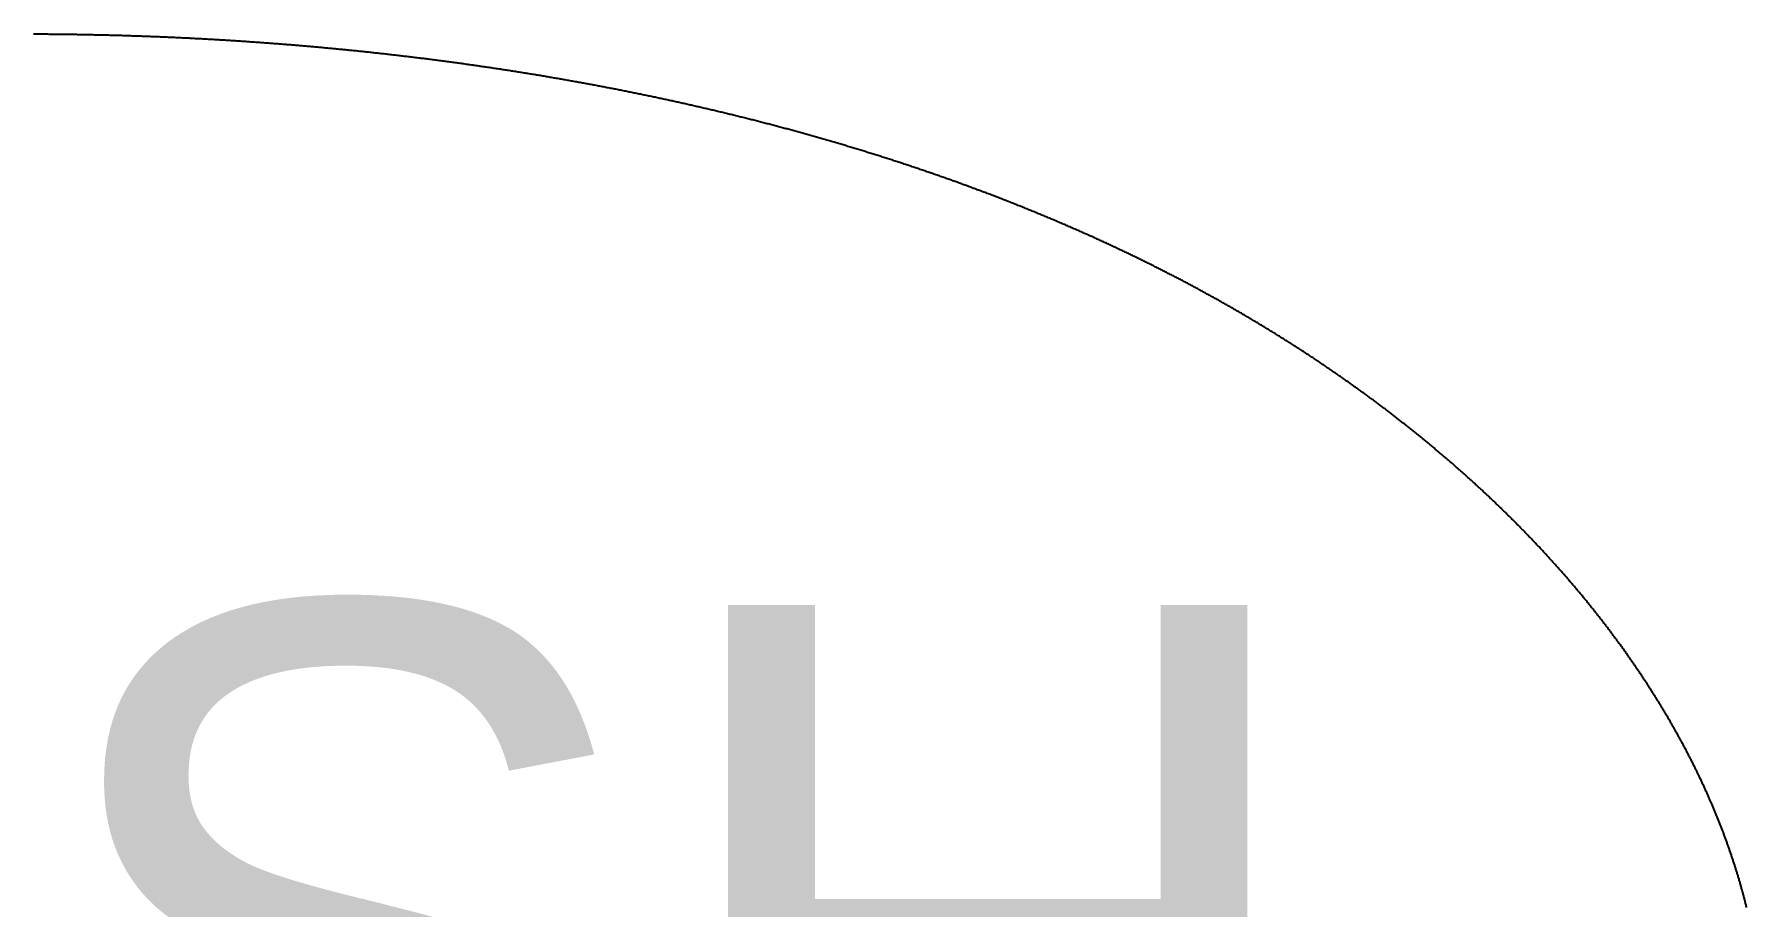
# Model space of a CAD drawing. Header units: millimetres. Extents: x 88 to 97873, y 32 to 55088.
# Drawn here: x 48487.67 to 48500.6, y 4645.43 to 4652.02 of the extents above; entities that cross this region are included whole.
import ezdxf

# ---------------------------------------------------------------- set-up
doc = ezdxf.new("R2010")
doc.units = ezdxf.units.MM
doc.header["$LTSCALE"] = 0.3
doc.layers.add('FICHAS_XLR', color=7, linetype='Continuous')
doc.styles.add('Standar', font='GOTHIC.TTF', dxfattribs={"height": 1.35})

# ---------------------------------------------------------------- blocks, each defined once
blk = doc.blocks.new('FICHA_XLR_FEMEA')
at = {"layer": 'FICHAS_XLR', "color": 0}
blk.add_lwpolyline([(479.61, 1417.28), (479.55, 1417.52), (479.49, 1417.76), (479.43, 1418), (479.37, 1418.23), (479.31, 1418.47), (479.25, 1418.71), (479.19, 1418.95), (479.13, 1419.19), (479.07, 1419.43), (479.01, 1419.67), (478.95, 1419.91), (478.88, 1420.15), (478.82, 1420.38), (478.76, 1420.62), (478.69, 1420.86), (478.63, 1421.1), (478.57, 1421.34), (478.5, 1421.58), (478.44, 1421.82), (478.37, 1422.05), (478.3, 1422.29), (478.24, 1422.53), (478.17, 1422.77), (478.11, 1423.01), (478.04, 1423.25), (477.97, 1423.48), (477.9, 1423.72), (477.84, 1423.96), (477.77, 1424.2), (477.7, 1424.44), (477.63, 1424.67), (477.56, 1424.91), (477.49, 1425.15), (477.42, 1425.39), (477.35, 1425.63), (477.28, 1425.86), (477.21, 1426.1), (477.14, 1426.34), (477.06, 1426.58), (476.99, 1426.82), (476.92, 1427.05), (476.85, 1427.29), (476.77, 1427.53), (476.7, 1427.77), (476.63, 1428), (476.55, 1428.24), (476.48, 1428.48), (476.4, 1428.72), (476.33, 1428.95), (476.25, 1429.19), (476.18, 1429.43), (476.1, 1429.67), (476.02, 1429.9), (475.95, 1430.14), (475.87, 1430.38), (475.79, 1430.62), (475.71, 1430.85), (475.64, 1431.09), (475.56, 1431.33), (475.48, 1431.56), (475.4, 1431.8), (475.32, 1432.04), (475.24, 1432.28), (475.16, 1432.51), (475.08, 1432.75), (475, 1432.99), (474.92, 1433.22), (474.83, 1433.46), (474.75, 1433.7), (474.67, 1433.93), (474.59, 1434.17), (474.5, 1434.41), (474.42, 1434.64), (474.34, 1434.88), (474.25, 1435.12), (474.17, 1435.35), (474.08, 1435.59), (474, 1435.83), (473.91, 1436.06), (473.83, 1436.3), (473.74, 1436.53), (473.66, 1436.77), (473.57, 1437.01), (473.48, 1437.24), (473.4, 1437.48), (473.31, 1437.72), (473.22, 1437.95), (473.13, 1438.19), (473.04, 1438.42), (472.95, 1438.66), (472.87, 1438.89), (472.78, 1439.13), (472.69, 1439.37), (472.6, 1439.6), (472.5, 1439.84), (472.41, 1440.07), (472.32, 1440.31), (472.23, 1440.54), (472.14, 1440.78), (472.05, 1441.02), (471.95, 1441.25), (471.86, 1441.49), (471.77, 1441.72), (471.68, 1441.96), (471.58, 1442.19), (471.49, 1442.43), (471.39, 1442.66), (471.3, 1442.9), (471.2, 1443.13), (471.11, 1443.37), (471.01, 1443.6), (470.92, 1443.84), (470.82, 1444.07), (470.72, 1444.31), (470.62, 1444.54), (470.53, 1444.78), (470.43, 1445.01), (470.33, 1445.25), (470.23, 1445.48), (470.13, 1445.71), (470.04, 1445.95), (469.94, 1446.18), (469.84, 1446.42), (469.74, 1446.65), (469.64, 1446.89), (469.54, 1447.12), (469.43, 1447.35), (469.33, 1447.59), (469.23, 1447.82), (469.13, 1448.06), (469.03, 1448.29), (468.92, 1448.52), (468.82, 1448.76), (468.72, 1448.99), (468.62, 1449.23), (468.51, 1449.46), (468.41, 1449.69), (468.3, 1449.93), (468.2, 1450.16), (468.09, 1450.39), (467.99, 1450.63), (467.88, 1450.86), (467.78, 1451.09), (467.67, 1451.33), (467.56, 1451.56), (467.45, 1451.79), (467.35, 1452.03), (467.24, 1452.26), (467.13, 1452.49), (467.02, 1452.73), (466.91, 1452.96), (466.81, 1453.19), (466.7, 1453.43), (466.59, 1453.66), (466.48, 1453.89), (466.37, 1454.12), (466.26, 1454.36), (466.15, 1454.59), (466.03, 1454.82), (465.92, 1455.05), (465.81, 1455.29), (465.7, 1455.52), (465.59, 1455.75), (465.47, 1455.98), (465.36, 1456.22), (465.25, 1456.45), (465.13, 1456.68), (465.02, 1456.91), (464.9, 1457.14), (464.79, 1457.38), (464.67, 1457.61), (464.56, 1457.84), (464.44, 1458.07), (464.33, 1458.3), (464.21, 1458.53), (464.1, 1458.77), (463.98, 1459), (463.86, 1459.23), (463.74, 1459.46), (463.63, 1459.69), (463.51, 1459.92), (463.39, 1460.15), (463.27, 1460.38), (463.15, 1460.62), (463.03, 1460.85), (462.91, 1461.08), (462.79, 1461.31), (462.67, 1461.54), (462.55, 1461.77), (462.43, 1462), (462.31, 1462.23), (462.19, 1462.46), (462.07, 1462.69), (461.94, 1462.92), (461.82, 1463.15), (461.7, 1463.38), (461.58, 1463.61), (461.45, 1463.84), (461.33, 1464.07), (461.2, 1464.31), (461.08, 1464.54), (460.96, 1464.77), (460.83, 1465), (460.71, 1465.22), (460.58, 1465.45), (460.45, 1465.68), (460.33, 1465.91), (460.2, 1466.14), (460.08, 1466.37), (459.95, 1466.6), (459.82, 1466.83), (459.69, 1467.06), (459.56, 1467.29), (459.44, 1467.52), (459.31, 1467.75), (459.18, 1467.98), (459.05, 1468.21), (458.92, 1468.44), (458.79, 1468.67), (458.66, 1468.89), (458.53, 1469.12), (458.4, 1469.35), (458.27, 1469.58), (458.14, 1469.81), (458.01, 1470.04), (457.87, 1470.27), (457.74, 1470.49), (457.61, 1470.72), (457.48, 1470.95), (457.34, 1471.18), (457.21, 1471.41), (457.08, 1471.64), (456.94, 1471.86), (456.81, 1472.09), (456.67, 1472.32), (456.54, 1472.55), (456.4, 1472.77), (456.27, 1473), (456.13, 1473.23), (455.99, 1473.46), (455.86, 1473.68), (455.72, 1473.91), (455.58, 1474.14), (455.45, 1474.37), (455.31, 1474.59), (455.17, 1474.82), (455.03, 1475.05), (454.89, 1475.28), (454.76, 1475.5), (454.62, 1475.73), (454.48, 1475.96), (454.34, 1476.18), (454.2, 1476.41), (454.06, 1476.64), (453.92, 1476.86), (453.78, 1477.09), (453.63, 1477.31), (453.49, 1477.54), (453.35, 1477.77), (453.21, 1477.99), (453.07, 1478.22), (452.92, 1478.45), (452.78, 1478.67), (452.64, 1478.9), (452.49, 1479.12), (452.35, 1479.35), (452.21, 1479.57), (452.06, 1479.8), (451.92, 1480.02), (451.77, 1480.25), (451.63, 1480.48), (451.48, 1480.7), (451.33, 1480.93), (451.19, 1481.15), (451.04, 1481.38), (450.9, 1481.6), (450.75, 1481.83), (450.6, 1482.05), (450.45, 1482.28), (450.31, 1482.5), (450.16, 1482.72), (450.01, 1482.95), (449.86, 1483.17), (449.71, 1483.4), (449.56, 1483.62), (449.41, 1483.85), (449.26, 1484.07), (449.11, 1484.29), (448.96, 1484.52), (448.81, 1484.74), (448.66, 1484.97), (448.51, 1485.19), (448.35, 1485.41), (448.2, 1485.64), (448.05, 1485.86), (447.9, 1486.08), (447.74, 1486.31), (447.59, 1486.53), (447.44, 1486.75), (447.28, 1486.98), (447.13, 1487.2), (446.98, 1487.42), (446.82, 1487.65), (446.67, 1487.87), (446.51, 1488.09), (446.36, 1488.31), (446.2, 1488.54), (446.04, 1488.76), (445.89, 1488.98), (445.73, 1489.2), (445.57, 1489.43), (445.42, 1489.65), (445.26, 1489.87), (445.1, 1490.09), (444.94, 1490.31), (444.78, 1490.54), (444.63, 1490.76), (444.47, 1490.98), (444.31, 1491.2), (444.15, 1491.42), (443.99, 1491.64), (443.83, 1491.86), (443.67, 1492.09), (443.51, 1492.31), (443.35, 1492.53), (443.19, 1492.75), (443.02, 1492.97), (442.86, 1493.19), (442.7, 1493.41), (442.54, 1493.63), (442.38, 1493.85), (442.21, 1494.07), (442.05, 1494.29), (441.89, 1494.51), (441.72, 1494.73), (441.56, 1494.95), (441.39, 1495.17), (441.23, 1495.39), (441.06, 1495.61), (440.9, 1495.83), (440.73, 1496.05), (440.57, 1496.27), (440.4, 1496.49), (440.24, 1496.71), (440.07, 1496.93), (439.9, 1497.15), (439.74, 1497.37), (439.57, 1497.59), (439.4, 1497.81), (439.23, 1498.03), (439.06, 1498.25), (438.9, 1498.46), (438.73, 1498.68), (438.56, 1498.9), (438.39, 1499.12), (438.22, 1499.34), (438.05, 1499.56), (437.88, 1499.78), (437.71, 1499.99), (437.54, 1500.21), (437.37, 1500.43), (437.2, 1500.65), (437.02, 1500.87), (436.85, 1501.08), (436.68, 1501.3), (436.51, 1501.52), (436.34, 1501.74), (436.16, 1501.95), (435.99, 1502.17), (435.82, 1502.39), (435.64, 1502.6), (435.47, 1502.82), (435.29, 1503.04), (435.12, 1503.25), (434.94, 1503.47), (434.77, 1503.69), (434.59, 1503.9), (434.42, 1504.12), (434.24, 1504.34), (434.07, 1504.55), (433.89, 1504.77), (433.71, 1504.99), (433.54, 1505.2), (433.36, 1505.42), (433.18, 1505.63), (433, 1505.85), (432.83, 1506.06), (432.65, 1506.28), (432.47, 1506.5), (432.29, 1506.71), (432.11, 1506.93), (431.93, 1507.14), (431.75, 1507.36), (431.57, 1507.57), (431.39, 1507.79), (431.21, 1508), (431.03, 1508.22), (430.85, 1508.43), (430.67, 1508.64), (430.49, 1508.86), (430.3, 1509.07), (430.12, 1509.29), (429.94, 1509.5), (429.76, 1509.72), (429.57, 1509.93), (429.39, 1510.14), (429.21, 1510.36), (429.02, 1510.57), (428.84, 1510.78), (428.66, 1511), (428.47, 1511.21), (428.29, 1511.42), (428.1, 1511.64), (427.92, 1511.85), (427.73, 1512.06), (427.54, 1512.28), (427.36, 1512.49), (427.17, 1512.7), (426.99, 1512.91), (426.8, 1513.13), (426.61, 1513.34), (426.42, 1513.55), (426.24, 1513.76), (426.05, 1513.97), (425.86, 1514.19), (425.67, 1514.4), (425.48, 1514.61), (425.29, 1514.82), (425.1, 1515.03), (424.92, 1515.24), (424.73, 1515.45), (424.54, 1515.67), (424.34, 1515.88), (424.15, 1516.09), (423.96, 1516.3), (423.77, 1516.51), (423.58, 1516.72), (423.39, 1516.93), (423.2, 1517.14), (423.01, 1517.35), (422.81, 1517.56), (422.62, 1517.77), (422.43, 1517.98), (422.23, 1518.19), (422.04, 1518.4), (421.85, 1518.61), (421.65, 1518.82), (421.46, 1519.03), (421.26, 1519.24), (421.07, 1519.45), (420.87, 1519.66), (420.68, 1519.87), (420.48, 1520.08), (420.29, 1520.29), (420.09, 1520.5), (419.9, 1520.7), (419.7, 1520.91), (419.5, 1521.12), (419.31, 1521.33), (419.11, 1521.54), (418.91, 1521.75), (418.71, 1521.95), (418.52, 1522.16), (418.32, 1522.37), (418.12, 1522.58), (417.92, 1522.79), (417.72, 1522.99), (417.52, 1523.2), (417.32, 1523.41), (417.12, 1523.61), (416.92, 1523.82), (416.72, 1524.03), (416.52, 1524.24), (416.32, 1524.44), (416.12, 1524.65), (415.92, 1524.86), (415.72, 1525.06), (415.51, 1525.27), (415.31, 1525.47), (415.11, 1525.68), (414.91, 1525.89), (414.7, 1526.09), (414.5, 1526.3), (414.3, 1526.5), (414.09, 1526.71), (413.89, 1526.92), (413.69, 1527.12), (413.48, 1527.33), (413.28, 1527.53), (413.07, 1527.74), (412.87, 1527.94), (412.66, 1528.15), (412.46, 1528.35), (412.25, 1528.55), (412.04, 1528.76), (411.84, 1528.96), (411.63, 1529.17), (411.42, 1529.37), (411.22, 1529.58), (411.01, 1529.78), (410.8, 1529.98), (410.59, 1530.19), (410.39, 1530.39), (410.18, 1530.59), (409.97, 1530.8), (409.76, 1531), (409.55, 1531.2), (409.34, 1531.41), (409.13, 1531.61), (408.92, 1531.81), (408.71, 1532.02), (408.5, 1532.22), (408.29, 1532.42), (408.08, 1532.62), (407.87, 1532.82), (407.66, 1533.03), (407.45, 1533.23), (407.23, 1533.43), (407.02, 1533.63), (406.81, 1533.83), (406.6, 1534.04), (406.39, 1534.24), (406.17, 1534.44), (405.96, 1534.64), (405.75, 1534.84), (405.53, 1535.04), (405.32, 1535.24), (405.1, 1535.44), (404.89, 1535.64), (404.67, 1535.84), (404.46, 1536.04), (404.24, 1536.24), (404.03, 1536.44), (403.81, 1536.64), (403.6, 1536.84), (403.38, 1537.04), (403.16, 1537.24), (402.95, 1537.44), (402.73, 1537.64), (402.51, 1537.84), (402.3, 1538.04), (402.08, 1538.24), (401.86, 1538.44), (401.64, 1538.64), (401.42, 1538.84), (401.21, 1539.03), (400.99, 1539.23), (400.77, 1539.43), (400.55, 1539.63), (400.33, 1539.83), (400.11, 1540.02), (399.89, 1540.22), (399.67, 1540.42), (399.45, 1540.62), (399.23, 1540.82), (399.01, 1541.01), (398.79, 1541.21), (398.56, 1541.41), (398.34, 1541.6), (398.12, 1541.8), (397.9, 1542), (397.68, 1542.19), (397.45, 1542.39), (397.23, 1542.59), (397.01, 1542.78), (396.79, 1542.98), (396.56, 1543.17), (396.34, 1543.37), (396.11, 1543.57), (395.89, 1543.76), (395.67, 1543.96), (395.44, 1544.15), (395.22, 1544.35), (394.99, 1544.54), (394.76, 1544.74), (394.54, 1544.93), (394.31, 1545.13), (394.09, 1545.32), (393.86, 1545.52), (393.63, 1545.71), (393.41, 1545.9), (393.18, 1546.1), (392.95, 1546.29), (392.73, 1546.49), (392.5, 1546.68), (392.27, 1546.87), (392.04, 1547.07), (391.81, 1547.26), (391.59, 1547.45), (391.36, 1547.65), (391.13, 1547.84), (390.9, 1548.03), (390.67, 1548.22), (390.44, 1548.42), (390.21, 1548.61), (389.98, 1548.8), (389.75, 1548.99), (389.52, 1549.19), (389.29, 1549.38), (389.05, 1549.57), (388.82, 1549.76), (388.59, 1549.95), (388.36, 1550.14), (388.13, 1550.33), (387.9, 1550.53), (387.66, 1550.72), (387.43, 1550.91), (387.2, 1551.1), (386.96, 1551.29), (386.73, 1551.48), (386.5, 1551.67), (386.26, 1551.86), (386.03, 1552.05), (385.79, 1552.24), (385.56, 1552.43), (385.33, 1552.62), (385.09, 1552.81), (384.86, 1553), (384.62, 1553.19), (384.38, 1553.38), (384.15, 1553.57), (383.91, 1553.75), (383.68, 1553.94), (383.44, 1554.13), (383.2, 1554.32), (382.97, 1554.51), (382.73, 1554.7), (382.49, 1554.88), (382.25, 1555.07), (382.02, 1555.26), (381.78, 1555.45), (381.54, 1555.63), (381.3, 1555.82), (381.06, 1556.01), (380.82, 1556.2), (380.58, 1556.38), (380.34, 1556.57), (380.1, 1556.76), (379.86, 1556.94), (379.62, 1557.13), (379.38, 1557.32), (379.14, 1557.5), (378.9, 1557.69), (378.66, 1557.87), (378.42, 1558.06), (378.18, 1558.25), (377.94, 1558.43), (377.7, 1558.62), (377.45, 1558.8), (377.21, 1558.99), (376.97, 1559.17), (376.73, 1559.36), (376.48, 1559.54), (376.24, 1559.72), (376, 1559.91), (375.75, 1560.09), (375.51, 1560.28), (375.26, 1560.46), (375.02, 1560.64), (374.78, 1560.83), (374.53, 1561.01), (374.29, 1561.2), (374.04, 1561.38), (373.8, 1561.56), (373.55, 1561.74), (373.3, 1561.93), (373.06, 1562.11), (372.81, 1562.29), (372.57, 1562.47), (372.32, 1562.66), (372.07, 1562.84), (371.83, 1563.02), (371.58, 1563.2), (371.33, 1563.38), (371.08, 1563.57), (370.84, 1563.75), (370.59, 1563.93), (370.34, 1564.11), (370.09, 1564.29), (369.84, 1564.47), (369.59, 1564.65), (369.34, 1564.83), (369.09, 1565.01), (368.84, 1565.19), (368.59, 1565.37), (368.34, 1565.55), (368.09, 1565.73), (367.84, 1565.91), (367.59, 1566.09), (367.34, 1566.27), (367.09, 1566.45), (366.84, 1566.63), (366.59, 1566.81), (366.34, 1566.99), (366.09, 1567.16), (365.83, 1567.34), (365.58, 1567.52), (365.33, 1567.7), (365.08, 1567.88), (364.82, 1568.06), (364.57, 1568.23), (364.32, 1568.41), (364.06, 1568.59), (363.81, 1568.77), (363.55, 1568.94), (363.3, 1569.12), (363.05, 1569.3), (362.79, 1569.47), (362.54, 1569.65), (362.28, 1569.83), (362.03, 1570), (361.77, 1570.18), (361.52, 1570.35), (361.26, 1570.53), (361, 1570.71), (360.75, 1570.88), (360.49, 1571.06), (360.23, 1571.23), (359.98, 1571.41), (359.72, 1571.58), (359.46, 1571.76), (359.21, 1571.93), (358.95, 1572.1), (358.69, 1572.28), (358.43, 1572.45), (358.17, 1572.63), (357.92, 1572.8), (357.66, 1572.97), (357.4, 1573.15), (357.14, 1573.32), (356.88, 1573.49), (356.62, 1573.67), (356.36, 1573.84), (356.1, 1574.01), (355.84, 1574.19), (355.58, 1574.36), (355.32, 1574.53), (355.06, 1574.7), (354.8, 1574.87), (354.54, 1575.05), (354.28, 1575.22), (354.01, 1575.39), (353.75, 1575.56), (353.49, 1575.73), (353.23, 1575.9), (352.97, 1576.07), (352.7, 1576.24), (352.44, 1576.42), (352.18, 1576.59), (351.91, 1576.76), (351.65, 1576.93), (351.39, 1577.1), (351.12, 1577.27), (350.86, 1577.44), (350.6, 1577.61), (350.33, 1577.77), (350.07, 1577.94), (349.8, 1578.11), (349.54, 1578.28), (349.27, 1578.45), (349.01, 1578.62), (348.74, 1578.79), (348.48, 1578.96), (348.21, 1579.12), (347.94, 1579.29), (347.68, 1579.46), (347.41, 1579.63), (347.15, 1579.79), (346.88, 1579.96), (346.61, 1580.13), (346.34, 1580.3), (346.08, 1580.46), (345.81, 1580.63), (345.54, 1580.8), (345.27, 1580.96), (345.01, 1581.13), (344.74, 1581.29), (344.47, 1581.46), (344.2, 1581.63), (343.93, 1581.79), (343.66, 1581.96), (343.39, 1582.12), (343.12, 1582.29), (342.85, 1582.45), (342.58, 1582.62), (342.31, 1582.78), (342.04, 1582.94), (341.77, 1583.11), (341.5, 1583.27), (341.23, 1583.44), (340.96, 1583.6), (340.69, 1583.76), (340.42, 1583.93), (340.15, 1584.09), (339.87, 1584.25), (339.6, 1584.42), (339.33, 1584.58), (339.06, 1584.74), (338.78, 1584.9), (338.51, 1585.07), (338.24, 1585.23), (337.97, 1585.39), (337.69, 1585.55), (337.42, 1585.71), (337.15, 1585.88), (336.87, 1586.04), (336.6, 1586.2), (336.32, 1586.36), (336.05, 1586.52), (335.77, 1586.68), (335.5, 1586.84), (335.22, 1587), (334.95, 1587.16), (334.67, 1587.32), (334.4, 1587.48), (334.12, 1587.64), (333.85, 1587.8), (333.57, 1587.96), (333.29, 1588.12), (333.02, 1588.28), (332.74, 1588.44), (332.46, 1588.59), (332.19, 1588.75), (331.91, 1588.91), (331.63, 1589.07), (331.36, 1589.23), (331.08, 1589.39), (330.8, 1589.54), (330.52, 1589.7), (330.24, 1589.86), (329.97, 1590.01), (329.69, 1590.17), (329.41, 1590.33), (329.13, 1590.48), (328.85, 1590.64), (328.57, 1590.8), (328.29, 1590.95), (328.01, 1591.11), (327.73, 1591.26), (327.45, 1591.42), (327.17, 1591.58), (326.89, 1591.73), (326.61, 1591.89), (326.33, 1592.04), (326.05, 1592.2), (325.77, 1592.35), (325.49, 1592.5), (325.2, 1592.66), (324.92, 1592.81), (324.64, 1592.97), (324.36, 1593.12), (324.08, 1593.27), (323.79, 1593.43), (323.51, 1593.58), (323.23, 1593.73), (322.95, 1593.89), (322.66, 1594.04), (322.38, 1594.19), (322.1, 1594.34), (321.81, 1594.5), (321.53, 1594.65), (321.24, 1594.8), (320.96, 1594.95), (320.68, 1595.1), (320.39, 1595.25), (320.11, 1595.4), (319.82, 1595.56), (319.54, 1595.71), (319.25, 1595.86), (318.97, 1596.01), (318.68, 1596.16), (318.39, 1596.31), (318.11, 1596.46), (317.82, 1596.61), (317.54, 1596.76), (317.25, 1596.91), (316.96, 1597.06), (316.68, 1597.2), (316.39, 1597.35), (316.1, 1597.5), (315.81, 1597.65), (315.53, 1597.8), (315.24, 1597.95), (314.95, 1598.1), (314.66, 1598.24), (314.38, 1598.39), (314.09, 1598.54), (313.8, 1598.69), (313.51, 1598.83), (313.22, 1598.98), (312.93, 1599.13), (312.64, 1599.27), (312.35, 1599.42), (312.06, 1599.57), (311.77, 1599.71), (311.48, 1599.86), (311.19, 1600), (310.9, 1600.15), (310.61, 1600.3), (310.32, 1600.44), (310.03, 1600.59), (309.74, 1600.73), (309.45, 1600.88), (309.16, 1601.02), (308.87, 1601.16), (308.58, 1601.31), (308.28, 1601.45), (307.99, 1601.6), (307.7, 1601.74), (307.41, 1601.88), (307.12, 1602.03), (306.82, 1602.17), (306.53, 1602.31), (306.24, 1602.46), (305.94, 1602.6), (305.65, 1602.74), (305.36, 1602.89), (305.06, 1603.03), (304.77, 1603.17), (304.48, 1603.31), (304.18, 1603.45), (303.89, 1603.59), (303.59, 1603.74), (303.3, 1603.88), (303, 1604.02), (302.71, 1604.16), (302.41, 1604.3), (302.12, 1604.44), (301.82, 1604.58), (301.53, 1604.72), (301.23, 1604.86), (300.94, 1605), (300.64, 1605.14), (300.34, 1605.28), (300.05, 1605.42), (299.75, 1605.56), (299.45, 1605.7), (299.16, 1605.84), (298.86, 1605.98), (298.56, 1606.12), (298.27, 1606.25), (297.97, 1606.39), (297.67, 1606.53), (297.37, 1606.67), (297.08, 1606.81), (296.78, 1606.94), (296.48, 1607.08), (296.18, 1607.22), (295.88, 1607.35), (295.58, 1607.49), (295.28, 1607.63), (294.98, 1607.76), (294.69, 1607.9), (294.39, 1608.04), (294.09, 1608.17), (293.79, 1608.31), (293.49, 1608.45), (293.19, 1608.58), (292.89, 1608.72), (292.59, 1608.85), (292.29, 1608.99), (291.99, 1609.12), (291.68, 1609.26), (291.38, 1609.39), (291.08, 1609.52), (290.78, 1609.66), (290.48, 1609.79), (290.18, 1609.93), (289.88, 1610.06), (289.57, 1610.19), (289.27, 1610.33), (288.97, 1610.46), (288.67, 1610.59), (288.36, 1610.73), (288.06, 1610.86), (287.76, 1610.99), (287.46, 1611.12), (287.15, 1611.26), (286.85, 1611.39), (286.55, 1611.52), (286.24, 1611.65), (285.94, 1611.78), (285.63, 1611.92), (285.33, 1612.05), (285.03, 1612.18), (284.72, 1612.31), (284.42, 1612.44), (284.11, 1612.57), (283.81, 1612.7), (283.5, 1612.83), (283.2, 1612.96), (282.89, 1613.09), (282.59, 1613.22), (282.28, 1613.35), (281.97, 1613.48), (281.67, 1613.61), (281.36, 1613.74), (281.06, 1613.87), (280.75, 1613.99), (280.44, 1614.12), (280.14, 1614.25), (279.83, 1614.38), (279.52, 1614.51), (279.22, 1614.64), (278.91, 1614.76), (278.6, 1614.89), (278.29, 1615.02), (277.99, 1615.15), (277.68, 1615.27), (277.37, 1615.4), (277.06, 1615.53), (276.75, 1615.65), (276.44, 1615.78), (276.14, 1615.9), (275.83, 1616.03), (275.52, 1616.16), (275.21, 1616.28), (274.9, 1616.41), (274.59, 1616.53), (274.28, 1616.66), (273.97, 1616.78), (273.66, 1616.91), (273.35, 1617.03), (273.04, 1617.16), (272.73, 1617.28), (272.42, 1617.41), (272.11, 1617.53), (271.8, 1617.65), (271.49, 1617.78), (271.18, 1617.9), (270.87, 1618.03), (270.55, 1618.15), (270.24, 1618.27), (269.93, 1618.39), (269.62, 1618.52), (269.31, 1618.64), (269, 1618.76), (268.68, 1618.88), (268.37, 1619.01), (268.06, 1619.13), (267.75, 1619.25), (267.43, 1619.37), (267.12, 1619.49), (266.81, 1619.61), (266.49, 1619.74), (266.18, 1619.86), (265.87, 1619.98), (265.55, 1620.1), (265.24, 1620.22), (264.93, 1620.34), (264.61, 1620.46), (264.3, 1620.58), (263.98, 1620.7), (263.67, 1620.82), (263.35, 1620.94), (263.04, 1621.06), (262.72, 1621.18), (262.41, 1621.29), (262.09, 1621.41), (261.78, 1621.53), (261.46, 1621.65), (261.15, 1621.77), (260.83, 1621.89), (260.52, 1622.01), (260.2, 1622.12), (259.88, 1622.24), (259.57, 1622.36), (259.25, 1622.48), (258.93, 1622.59), (258.62, 1622.71), (258.3, 1622.83), (257.98, 1622.94), (257.67, 1623.06), (257.35, 1623.18), (257.03, 1623.29), (256.72, 1623.41), (256.4, 1623.52), (256.08, 1623.64), (255.76, 1623.75), (255.44, 1623.87), (255.13, 1623.99), (254.81, 1624.1), (254.49, 1624.22), (254.17, 1624.33), (253.85, 1624.44), (253.53, 1624.56), (253.21, 1624.67), (252.89, 1624.79), (252.57, 1624.9), (252.26, 1625.01), (251.94, 1625.13), (251.62, 1625.24), (251.3, 1625.35), (250.98, 1625.47), (250.66, 1625.58), (250.34, 1625.69), (250.02, 1625.81), (249.69, 1625.92), (249.37, 1626.03), (249.05, 1626.14), (248.73, 1626.25), (248.41, 1626.37), (248.09, 1626.48), (247.77, 1626.59), (247.45, 1626.7), (247.13, 1626.81), (246.8, 1626.92), (246.48, 1627.03), (246.16, 1627.14), (245.84, 1627.25), (245.52, 1627.36), (245.19, 1627.48), (244.87, 1627.58), (244.55, 1627.69), (244.23, 1627.8), (243.9, 1627.91), (243.58, 1628.02), (243.26, 1628.13), (242.93, 1628.24), (242.61, 1628.35), (242.29, 1628.46), (241.96, 1628.57), (241.64, 1628.68), (241.32, 1628.78), (240.99, 1628.89), (240.67, 1629), (240.34, 1629.11), (240.02, 1629.21), (239.69, 1629.32), (239.37, 1629.43), (239.04, 1629.54), (238.72, 1629.64), (238.39, 1629.75), (238.07, 1629.86), (237.74, 1629.96), (237.42, 1630.07), (237.09, 1630.18), (236.77, 1630.28), (236.44, 1630.39), (236.11, 1630.49), (235.79, 1630.6), (235.46, 1630.7), (235.14, 1630.81), (234.81, 1630.91), (234.48, 1631.02), (234.16, 1631.12), (233.83, 1631.23), (233.5, 1631.33), (233.18, 1631.44), (232.85, 1631.54), (232.52, 1631.64), (232.19, 1631.75), (231.87, 1631.85), (231.54, 1631.95), (231.21, 1632.06), (230.88, 1632.16), (230.55, 1632.26), (230.23, 1632.37), (229.9, 1632.47), (229.57, 1632.57), (229.24, 1632.67), (228.91, 1632.77), (228.58, 1632.88), (228.25, 1632.98), (227.93, 1633.08), (227.6, 1633.18), (227.27, 1633.28), (226.94, 1633.38), (226.61, 1633.48), (226.28, 1633.58), (225.95, 1633.69), (225.62, 1633.79), (225.29, 1633.89), (224.96, 1633.99), (224.63, 1634.09), (224.3, 1634.19), (223.97, 1634.29), (223.64, 1634.38), (223.31, 1634.48), (222.98, 1634.58), (222.64, 1634.68), (222.31, 1634.78), (221.98, 1634.88), (221.65, 1634.98), (221.32, 1635.08), (220.99, 1635.17), (220.66, 1635.27), (220.32, 1635.37), (219.99, 1635.47), (219.66, 1635.57), (219.33, 1635.66), (219, 1635.76), (218.66, 1635.86), (218.33, 1635.95), (218, 1636.05), (217.67, 1636.15), (217.33, 1636.24), (217, 1636.34), (216.67, 1636.44), (216.33, 1636.53), (216, 1636.63), (215.67, 1636.72), (215.33, 1636.82), (215, 1636.91), (214.67, 1637.01), (214.33, 1637.1), (214, 1637.2), (213.66, 1637.29), (213.33, 1637.39), (213, 1637.48), (212.66, 1637.58), (212.33, 1637.67), (211.99, 1637.76), (211.66, 1637.86), (211.32, 1637.95), (210.99, 1638.04), (210.65, 1638.14), (210.32, 1638.23), (209.98, 1638.32), (209.65, 1638.42), (209.31, 1638.51), (208.97, 1638.6), (208.64, 1638.69), (208.3, 1638.79), (207.97, 1638.88), (207.63, 1638.97), (207.29, 1639.06), (206.96, 1639.15), (206.62, 1639.24), (206.28, 1639.34), (205.95, 1639.43), (205.61, 1639.52), (205.27, 1639.61), (204.94, 1639.7), (204.6, 1639.79), (204.26, 1639.88), (203.93, 1639.97), (203.59, 1640.06), (203.25, 1640.15), (202.91, 1640.24), (202.58, 1640.33), (202.24, 1640.42), (201.9, 1640.51), (201.56, 1640.59), (201.22, 1640.68), (200.89, 1640.77), (200.55, 1640.86), (200.21, 1640.95), (199.87, 1641.04), (199.53, 1641.12), (199.19, 1641.21), (198.85, 1641.3), (198.51, 1641.39), (198.17, 1641.47), (197.84, 1641.56), (197.5, 1641.65), (197.16, 1641.74), (196.82, 1641.82), (196.48, 1641.91), (196.14, 1642), (195.8, 1642.08), (195.46, 1642.17), (195.12, 1642.25), (194.78, 1642.34), (194.44, 1642.42), (194.1, 1642.51), (193.76, 1642.6), (193.42, 1642.68), (193.08, 1642.77), (192.73, 1642.85), (192.39, 1642.94), (192.05, 1643.02), (191.71, 1643.1), (191.37, 1643.19), (191.03, 1643.27), (190.69, 1643.36), (190.35, 1643.44), (190, 1643.52), (189.66, 1643.61), (189.32, 1643.69), (188.98, 1643.77), (188.64, 1643.86), (188.29, 1643.94), (187.95, 1644.02), (187.61, 1644.1), (187.27, 1644.19), (186.93, 1644.27), (186.58, 1644.35), (186.24, 1644.43), (185.9, 1644.51), (185.55, 1644.59), (185.21, 1644.68), (184.87, 1644.76), (184.52, 1644.84), (184.18, 1644.92), (183.84, 1645), (183.49, 1645.08), (183.15, 1645.16), (182.81, 1645.24), (182.46, 1645.32), (182.12, 1645.4), (181.78, 1645.48), (181.43, 1645.56), (181.09, 1645.64), (180.74, 1645.72), (180.4, 1645.8), (180.05, 1645.88), (179.71, 1645.96), (179.36, 1646.03), (179.02, 1646.11), (178.67, 1646.19), (178.33, 1646.27), (177.98, 1646.35), (177.64, 1646.43), (177.29, 1646.5), (176.95, 1646.58), (176.6, 1646.66), (176.26, 1646.74), (175.91, 1646.81), (175.57, 1646.89), (175.22, 1646.97), (174.88, 1647.04), (174.53, 1647.12), (174.18, 1647.2), (173.84, 1647.27), (173.49, 1647.35), (173.14, 1647.42), (172.8, 1647.5), (172.45, 1647.58), (172.1, 1647.65), (171.76, 1647.73), (171.41, 1647.8), (171.06, 1647.88), (170.72, 1647.95), (170.37, 1648.03), (170.02, 1648.1), (169.68, 1648.17), (169.33, 1648.25), (168.98, 1648.32), (168.63, 1648.4), (168.29, 1648.47), (167.94, 1648.54), (167.59, 1648.62), (167.24, 1648.69), (166.89, 1648.76), (166.55, 1648.84), (166.2, 1648.91), (165.85, 1648.98), (165.5, 1649.05), (165.15, 1649.13), (164.8, 1649.2), (164.46, 1649.27), (164.11, 1649.34), (163.76, 1649.41), (163.41, 1649.48), (163.06, 1649.56), (162.71, 1649.63), (162.36, 1649.7), (162.01, 1649.77), (161.66, 1649.84), (161.31, 1649.91), (160.96, 1649.98), (160.62, 1650.05), (160.27, 1650.12), (159.92, 1650.19), (159.57, 1650.26), (159.22, 1650.33), (158.87, 1650.4), (158.52, 1650.47), (158.17, 1650.54), (157.82, 1650.61), (157.47, 1650.68), (157.12, 1650.75), (156.76, 1650.81), (156.41, 1650.88), (156.06, 1650.95), (155.71, 1651.02), (155.36, 1651.09), (155.01, 1651.15), (154.66, 1651.22), (154.31, 1651.29), (153.96, 1651.36), (153.61, 1651.42), (153.26, 1651.49), (152.9, 1651.56), (152.55, 1651.62), (152.2, 1651.69), (151.85, 1651.76), (151.5, 1651.82), (151.15, 1651.89), (150.79, 1651.96), (150.44, 1652.02), (150.09, 1652.09), (149.74, 1652.15), (149.39, 1652.22), (149.03, 1652.28), (148.68, 1652.35), (148.33, 1652.41), (147.98, 1652.48), (147.62, 1652.54), (147.27, 1652.61), (146.92, 1652.67), (146.56, 1652.73), (146.21, 1652.8), (145.86, 1652.86), (145.51, 1652.93), (145.15, 1652.99), (144.8, 1653.05), (144.45, 1653.12), (144.09, 1653.18), (143.74, 1653.24), (143.39, 1653.3), (143.03, 1653.37), (142.68, 1653.43), (142.32, 1653.49), (141.97, 1653.55), (141.62, 1653.62), (141.26, 1653.68), (140.91, 1653.74), (140.55, 1653.8), (140.2, 1653.86), (139.85, 1653.92), (139.49, 1653.98), (139.14, 1654.05), (138.78, 1654.11), (138.43, 1654.17), (138.07, 1654.23), (137.72, 1654.29), (137.36, 1654.35), (137.01, 1654.41), (136.65, 1654.47), (136.3, 1654.53), (135.94, 1654.59), (135.59, 1654.65), (135.23, 1654.7), (134.88, 1654.76), (134.52, 1654.82), (134.17, 1654.88), (133.81, 1654.94), (133.46, 1655), (133.1, 1655.06), (132.74, 1655.11), (132.39, 1655.17), (132.03, 1655.23), (131.68, 1655.29), (131.32, 1655.35), (130.96, 1655.4), (130.61, 1655.46), (130.25, 1655.52), (129.9, 1655.57), (129.54, 1655.63), (129.18, 1655.69), (128.83, 1655.74), (128.47, 1655.8), (128.11, 1655.86), (127.76, 1655.91), (127.4, 1655.97), (127.04, 1656.02), (126.68, 1656.08), (126.33, 1656.13), (125.97, 1656.19), (125.61, 1656.25), (125.26, 1656.3), (124.9, 1656.35), (124.54, 1656.41), (124.18, 1656.46), (123.83, 1656.52), (123.47, 1656.57), (123.11, 1656.63), (122.75, 1656.68), (122.4, 1656.73), (122.04, 1656.79), (121.68, 1656.84), (121.32, 1656.89), (120.96, 1656.95), (120.61, 1657), (120.25, 1657.05), (119.89, 1657.11), (119.53, 1657.16), (119.17, 1657.21), (118.81, 1657.26), (118.46, 1657.31), (118.1, 1657.37), (117.74, 1657.42), (117.38, 1657.47), (117.02, 1657.52), (116.66, 1657.57), (116.3, 1657.62), (115.94, 1657.67), (115.59, 1657.73), (115.23, 1657.78), (114.87, 1657.83), (114.51, 1657.88), (114.15, 1657.93), (113.79, 1657.98), (113.43, 1658.03), (113.07, 1658.08), (112.71, 1658.13), (112.35, 1658.18), (111.99, 1658.23), (111.63, 1658.28), (111.27, 1658.32), (110.91, 1658.37), (110.55, 1658.42), (110.19, 1658.47), (109.83, 1658.52), (109.47, 1658.57), (109.11, 1658.62), (108.75, 1658.66), (108.39, 1658.71), (108.03, 1658.76), (107.67, 1658.81), (107.31, 1658.85), (106.95, 1658.9), (106.59, 1658.95), (106.23, 1658.99), (105.87, 1659.04), (105.51, 1659.09), (105.15, 1659.13), (104.79, 1659.18), (104.43, 1659.23), (104.07, 1659.27), (103.7, 1659.32), (103.34, 1659.36), (102.98, 1659.41), (102.62, 1659.46), (102.26, 1659.5), (101.9, 1659.55), (101.54, 1659.59), (101.18, 1659.64), (100.81, 1659.68), (100.45, 1659.73), (100.09, 1659.77), (99.73, 1659.81), (99.37, 1659.86), (99.01, 1659.9), (98.64, 1659.95), (98.28, 1659.99), (97.92, 1660.03), (97.56, 1660.08), (97.2, 1660.12), (96.83, 1660.16), (96.47, 1660.21), (96.11, 1660.25), (95.75, 1660.29), (95.39, 1660.33), (95.02, 1660.38), (94.66, 1660.42), (94.3, 1660.46), (93.94, 1660.5), (93.57, 1660.54), (93.21, 1660.58), (92.85, 1660.63), (92.49, 1660.67), (92.12, 1660.71), (91.76, 1660.75), (91.4, 1660.79), (91.04, 1660.83), (90.67, 1660.87), (90.31, 1660.91), (89.95, 1660.95), (89.58, 1660.99), (89.22, 1661.03), (88.86, 1661.07), (88.49, 1661.11), (88.13, 1661.15), (87.77, 1661.19), (87.4, 1661.23), (87.04, 1661.27), (86.68, 1661.31), (86.31, 1661.35), (85.95, 1661.38), (85.59, 1661.42), (85.22, 1661.46), (84.86, 1661.5), (84.5, 1661.54), (84.13, 1661.57), (83.77, 1661.61), (83.4, 1661.65), (83.04, 1661.69), (82.68, 1661.72), (82.31, 1661.76), (81.95, 1661.8), (81.58, 1661.84), (81.22, 1661.87), (80.86, 1661.91), (80.49, 1661.94), (80.13, 1661.98), (79.76, 1662.02), (79.4, 1662.05), (79.03, 1662.09), (78.67, 1662.12), (78.3, 1662.16), (77.94, 1662.19), (77.58, 1662.23), (77.21, 1662.27), (76.85, 1662.3), (76.48, 1662.33), (76.12, 1662.37), (75.75, 1662.4), (75.39, 1662.44), (75.02, 1662.47), (74.66, 1662.51), (74.29, 1662.54), (73.93, 1662.57), (73.56, 1662.61), (73.2, 1662.64), (72.83, 1662.67), (72.47, 1662.71), (72.1, 1662.74), (71.74, 1662.77), (71.37, 1662.81), (71, 1662.84), (70.64, 1662.87), (70.27, 1662.9), (69.91, 1662.93), (69.54, 1662.97), (69.18, 1663), (68.81, 1663.03), (68.45, 1663.06), (68.08, 1663.09), (67.71, 1663.12), (67.35, 1663.15), (66.98, 1663.19), (66.62, 1663.22), (66.25, 1663.25), (65.89, 1663.28), (65.52, 1663.31), (65.15, 1663.34), (64.79, 1663.37), (64.42, 1663.4), (64.05, 1663.43), (63.69, 1663.46), (63.32, 1663.49), (62.96, 1663.52), (62.59, 1663.55), (62.22, 1663.57), (61.86, 1663.6), (61.49, 1663.63), (61.12, 1663.66), (60.76, 1663.69), (60.39, 1663.72), (60.03, 1663.74), (59.66, 1663.77), (59.29, 1663.8), (58.93, 1663.83), (58.56, 1663.86), (58.19, 1663.88), (57.83, 1663.91), (57.46, 1663.94), (57.09, 1663.96), (56.72, 1663.99), (56.36, 1664.02), (55.99, 1664.04), (55.62, 1664.07), (55.26, 1664.1), (54.89, 1664.12), (54.52, 1664.15), (54.16, 1664.17), (53.79, 1664.2), (53.42, 1664.23), (53.05, 1664.25), (52.69, 1664.28), (52.32, 1664.3), (51.95, 1664.33), (51.59, 1664.35), (51.22, 1664.38), (50.85, 1664.4), (50.48, 1664.42), (50.12, 1664.45), (49.75, 1664.47), (49.38, 1664.5), (49.01, 1664.52), (48.65, 1664.54), (48.28, 1664.57), (47.91, 1664.59), (47.54, 1664.61), (47.18, 1664.64), (46.81, 1664.66), (46.44, 1664.68), (46.07, 1664.71), (45.7, 1664.73), (45.34, 1664.75), (44.97, 1664.77), (44.6, 1664.79), (44.23, 1664.82), (43.87, 1664.84), (43.5, 1664.86), (43.13, 1664.88), (42.76, 1664.9), (42.39, 1664.92), (42.03, 1664.94), (41.66, 1664.96), (41.29, 1664.99), (40.92, 1665.01), (40.55, 1665.03), (40.19, 1665.05), (39.82, 1665.07), (39.45, 1665.09), (39.08, 1665.11), (38.71, 1665.13), (38.34, 1665.15), (37.98, 1665.17), (37.61, 1665.18), (37.24, 1665.2), (36.87, 1665.22), (36.5, 1665.24), (36.13, 1665.26), (35.77, 1665.28), (35.4, 1665.3), (35.03, 1665.32), (34.66, 1665.33), (34.29, 1665.35), (33.92, 1665.37), (33.55, 1665.39), (33.19, 1665.4), (32.82, 1665.42), (32.45, 1665.44), (32.08, 1665.46), (31.71, 1665.47), (31.34, 1665.49), (30.97, 1665.51), (30.6, 1665.52), (30.24, 1665.54), (29.87, 1665.56), (29.5, 1665.57), (29.13, 1665.59), (28.76, 1665.6), (28.39, 1665.62), (28.02, 1665.63), (27.65, 1665.65), (27.28, 1665.67), (26.92, 1665.68), (26.55, 1665.7), (26.18, 1665.71), (25.81, 1665.72), (25.44, 1665.74), (25.07, 1665.75), (24.7, 1665.77), (24.33, 1665.78), (23.96, 1665.8), (23.59, 1665.81), (23.22, 1665.82), (22.86, 1665.84), (22.49, 1665.85), (22.12, 1665.86), (21.75, 1665.88), (21.38, 1665.89), (21.01, 1665.9), (20.64, 1665.92), (20.27, 1665.93), (19.9, 1665.94), (19.53, 1665.95), (19.16, 1665.96), (18.79, 1665.98), (18.42, 1665.99), (18.05, 1666), (17.68, 1666.01), (17.32, 1666.02), (16.95, 1666.03), (16.58, 1666.04), (16.21, 1666.06), (15.84, 1666.07), (15.47, 1666.08), (15.1, 1666.09), (14.73, 1666.1), (14.36, 1666.11), (13.99, 1666.12), (13.62, 1666.13), (13.25, 1666.14), (12.88, 1666.15), (12.51, 1666.16), (12.14, 1666.17), (11.77, 1666.18), (11.4, 1666.19), (11.03, 1666.19), (10.66, 1666.2), (10.29, 1666.21), (9.92, 1666.22), (9.55, 1666.23), (9.19, 1666.24), (8.82, 1666.24), (8.45, 1666.25), (8.08, 1666.26), (7.71, 1666.27), (7.34, 1666.28), (6.97, 1666.28), (6.6, 1666.29), (6.23, 1666.3), (5.86, 1666.3), (5.49, 1666.31), (5.12, 1666.32), (4.75, 1666.32), (4.38, 1666.33), (4.01, 1666.34), (3.64, 1666.34), (3.27, 1666.35), (2.9, 1666.36), (2.53, 1666.36), (2.16, 1666.37), (1.79, 1666.37), (1.42, 1666.38), (1.05, 1666.38), (0.68, 1666.39), (0.31, 1666.39), (-0.06, 1666.4), (-0.43, 1666.4), (-0.8, 1666.41), (-1.17, 1666.41), (-1.54, 1666.41), (-1.91, 1666.42), (-2.28, 1666.42), (-2.65, 1666.43), (-3.02, 1666.43), (-3.39, 1666.43), (-3.76, 1666.44), (-4.13, 1666.44), (-4.5, 1666.44), (-4.87, 1666.45), (-5.24, 1666.45), (-5.61, 1666.45), (-5.98, 1666.45), (-6.35, 1666.46), (-6.72, 1666.46), (-7.09, 1666.46), (-7.46, 1666.46), (-7.83, 1666.46), (-8.2, 1666.46), (-8.57, 1666.47), (-8.94, 1666.47)], dxfattribs=at)
at = {"layer": 'FICHAS_XLR', "color": 0, "insert": (-9.41, 1403.09), "char_height": 198.232, "attachment_point": 5, "style": 'Standar'}
blk.add_mtext_dynamic_manual_height_columns('\\pxqc;PUSH', width=920.7342, gutter_width=109.52, heights=[0], dxfattribs=at)

msp = doc.modelspace()

# ---------------------------------------------------------------- block references
at = {"xscale": 0.02646669214138868, "yscale": 0.02646669214138868, "zscale": 0.02646669214138868}
msp.add_blockref('FICHA_XLR_FEMEA', (48487.906, 4607.91), dxfattribs=at)

doc.saveas('drawing.dxf')
